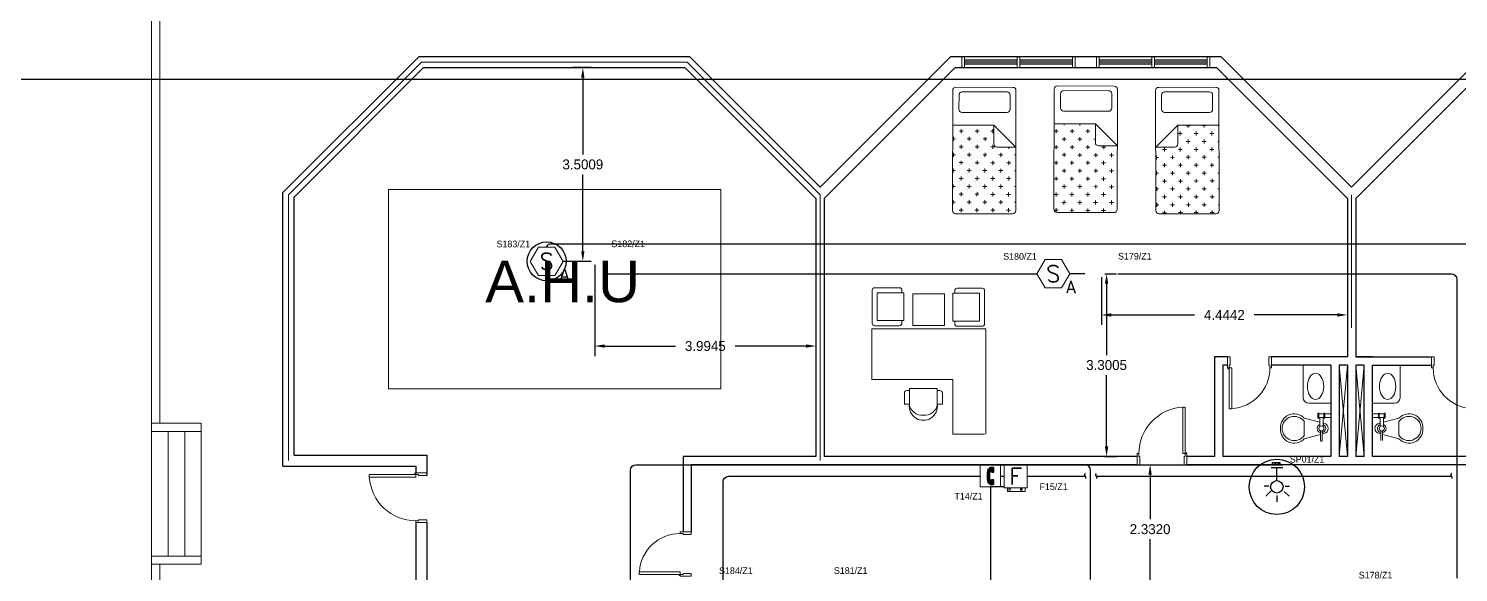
# Model space of a CAD drawing. Extents: x -3404 to 3497, y 0 to 399.
# Drawn here: x 3.11 to 28.93, y 368.18 to 378.01 of the extents above; entities that cross this region are included whole.
import ezdxf
from ezdxf import colors
from ezdxf.entities.mleader import LeaderData, LeaderLine
from ezdxf.enums import TextEntityAlignment as Align
from ezdxf.math import Vec2, Vec3

# ---------------------------------------------------------------- set-up
doc = ezdxf.new("R2010")
doc.units = 0
doc.header["$LTSCALE"] = 0.15
doc.linetypes.add('HIDDEN', pattern=[0.375, 0.25, -0.125])
doc.layers.get('0').update_dxf_attribs({"color": 252})
doc.layers.get('Defpoints').update_dxf_attribs({"color": 252})
for name, color, linetype in [('0 ARCH', 252, 'Continuous'), ('0 DD', 252, 'Continuous'), ('0 fire alarm', 252, 'Continuous'), ('0 sockets', 252, 'Continuous'), ('00-BT-FAS-TEXT', 2, 'Continuous'), ('AUTOINCR', 7, 'Continuous'), ('bound', 252, 'Continuous'), ('FIRE_LOOP', 7, 'Continuous'), ('WIRING', 4, 'Continuous')]:
    doc.layers.add(name, color=color, linetype=linetype)
for name, color, linetype, lineweight in [('anal', 252, 'Continuous', 20), ('DOOR', 252, 'Continuous', 20), ('FUR', 252, 'Continuous', 9), ('T-FIRE-B', 4, 'Continuous', 0), ('T-TEXT', 2, 'Continuous', 0), ('wall', 252, 'Continuous', 30)]:
    doc.layers.add(name, color=color, linetype=linetype, lineweight=lineweight)
doc.styles.add('ROMANS', font='ROMANS.shx', dxfattribs={"width": 0.8})
doc.styles.add('TEXT-NFP', font='simplex.shx')
doc.dimstyles.get("Standard").update_dxf_attribs({"dimtxt": 0.18, "dimasz": 0.18, "dimexe": 0.18, "dimexo": 0.0625, "dimgap": 0.09, "dimtad": 0, "dimtih": 1, "dimtoh": 1, "dimdec": 4, "dimzin": 0, "dimdsep": 46, "dimtxsty": 'Standard', "dimcen": 0.09, "dimadec": 0, "dimazin": 0, "dimtfac": 1, "dimtdec": 4, "dimtofl": 0, "dimtmove": 0, "dimatfit": 3, "dimfxl": 1, "dimtolj": 1, "dimtzin": 0, "dimarcsym": 0})
pattern_1 = [(0, (0, 0), (0, 6.985), [5.08, -1.905]), (90, (0, 0), (-6.985, 4e-16), [5.08, -1.905])]

# ---------------------------------------------------------------- blocks, each defined once
blk = doc.blocks.new('A$C48FC3568')
at = {"layer": 'FUR'}
h = blk.add_hatch(dxfattribs=at)
h.set_pattern_fill('CROSS', color=256, scale=0.5, style=0)
h.set_pattern_definition([(0, (-34.60875, 58.23435), (0.125, -0.125), [0.0625, -0.1875]), (270, (-34.5775, 58.2656), (-0.125, -0.125), [0.0625, -0.1875])])
h.paths.add_polyline_path([(1.055, 0.703), (1.055, 1), (0.05, 1, 0.414214), (0, 0.95), (0, 0.05, 0.414214), (0.05, 0), (1.402, 0), (1.402, 0.653), (1.105, 0.653, -0.414214)])
for p, q in [((0, 0.95), (0, 0.05)), ((1.95, 1), (0.05, 1)), ((1.402, 0.653), (1.055, 1)), ((1.055, 1), (1.055, 0.703)), ((1.877, 0.909), (1.652, 0.909)), ((2, 0.05), (2, 0.95)), ((1.602, 0.859), (1.602, 0.15)), ((1.927, 0.15), (1.927, 0.859)), ((1.402, 0.653), (1.105, 0.653)), ((1.402, 0), (1.402, 0.653)), ((1.652, 0.1), (1.877, 0.1)), ((0.05, 0), (1.95, 0))]:
    blk.add_line(p, q, dxfattribs=at)
for centre, start, end in [((0.05, 0.95), 90, 180), ((1.652, 0.859), 90, 180), ((1.877, 0.859), 360, 90), ((1.95, 0.95), 360, 90), ((1.105, 0.703), 180, 270), ((0.05, 0.05), 180, 270), ((1.652, 0.15), 180, 270), ((1.877, 0.15), 270, 0), ((1.95, 0.05), 270, 360)]:
    blk.add_arc(centre, 0.05, start, end, dxfattribs=at)
blk = doc.blocks.new('D90')
at = {"layer": 'DOOR'}
for points in [[(0.03, 0.2), (0.03, 1.04), (0.078, 1.04), (0.078, 0.2)], [(0.03, 0.2), (0, 0.2), (0, 0), (0.05, 0), (0.05, 0.15), (0.03, 0.15)], [(0.87, 0.2), (0.9, 0.2), (0.9, 0), (0.85, 0), (0.85, 0.15), (0.87, 0.15)]]:
    blk.add_lwpolyline(points, close=True, dxfattribs=at)
blk.add_circle((0.02, 0.21), 0.01, dxfattribs=at)
blk.add_arc((0.025, 0.197), 0.845, 0.2218, 86.3889, dxfattribs=at)
blk = doc.blocks.new('D80')
at = {"layer": 'DOOR'}
for points in [[(0.03, 0.2), (0.03, 0.94), (0.078, 0.94), (0.078, 0.2)], [(0.03, 0.2), (0, 0.2), (0, 0), (0.05, 0), (0.05, 0.15), (0.03, 0.15)], [(0.77, 0.2), (0.8, 0.2), (0.8, 0), (0.75, 0), (0.75, 0.15), (0.77, 0.15)]]:
    blk.add_lwpolyline(points, close=True, dxfattribs=at)
blk.add_circle((0.02, 0.21), 0.01, dxfattribs=at)
blk.add_arc((0.03, 0.2), 0.74, 0, 86.2769, dxfattribs=at)
blk = doc.blocks.new('ARCH')
at = {"layer": 'anal'}
for p, q in [((5.325, 377.4), (5.325, 379.875)), ((5.475, 377.4), (5.475, 379.725)), ((5.325, 326.925), (5.325, 377.4)), ((5.475, 370.875), (5.475, 377.4)), ((10.2, 377.4), (7.8, 375)), ((7.8, 375), (10.2, 377.4)), ((15, 377.4), (10.2, 377.4)), ((10.2, 377.4), (15, 377.4)), ((17.4, 375), (15, 377.4)), ((15, 377.4), (17.4, 375)), ((19.958, 377.4), (19.958, 377.5)), ((19.958, 377.4), (19.958, 377.3)), ((20.008, 377.5), (20.008, 377.3)), ((20.008, 377.44), (20.958, 377.44)), ((20.008, 377.415), (20.958, 377.415)), ((20.008, 377.4), (20.008, 377.3)), ((20.008, 377.385), (20.958, 377.385)), ((20.008, 377.36), (20.958, 377.36)), ((20.958, 377.5), (20.958, 377.3)), ((21.008, 377.5), (21.008, 377.3)), ((21.008, 377.44), (21.958, 377.44)), ((21.008, 377.415), (21.958, 377.415)), ((21.008, 377.385), (21.958, 377.385)), ((21.008, 377.36), (21.958, 377.36)), ((21.958, 377.5), (21.958, 377.3)), ((21.958, 377.4), (21.958, 377.3)), ((22.008, 377.4), (22.008, 377.5)), ((22.008, 377.4), (22.008, 377.3)), ((22.392, 377.4), (22.392, 377.5)), ((22.392, 377.4), (22.392, 377.3)), ((22.442, 377.5), (22.442, 377.3)), ((23.392, 377.44), (22.442, 377.44)), ((23.392, 377.415), (22.442, 377.415)), ((22.442, 377.4), (22.442, 377.3)), ((23.392, 377.385), (22.442, 377.385)), ((23.392, 377.36), (22.442, 377.36)), ((23.392, 377.5), (23.392, 377.3)), ((23.442, 377.5), (23.442, 377.3)), ((24.392, 377.44), (23.442, 377.44)), ((24.392, 377.415), (23.442, 377.415)), ((24.392, 377.385), (23.442, 377.385)), ((24.392, 377.36), (23.442, 377.36)), ((24.392, 377.5), (24.392, 377.3)), ((24.392, 377.4), (24.392, 377.3)), ((24.442, 377.4), (24.442, 377.5)), ((24.442, 377.4), (24.442, 377.3)), ((7.8, 375), (7.8, 370.2)), ((7.8, 370.2), (7.8, 375)), ((17.4, 372.6), (17.4, 375)), ((17.4, 372.6), (17.4, 375)), ((17.4, 372.6), (17.4, 375)), ((17.4, 372.6), (17.4, 375)), ((17.4, 372.6), (17.4, 375)), ((17.4, 372.6), (17.4, 375)), ((17.4, 372.6), (17.4, 375)), ((17.4, 372.6), (17.4, 375)), ((17.4, 372.6), (17.4, 375)), ((17.4, 372.6), (17.4, 375)), ((17.4, 372.6), (17.4, 375)), ((17.4, 372.6), (17.4, 375)), ((17.4, 372.6), (17.4, 375)), ((17.4, 372.6), (17.4, 375)), ((17.4, 372.6), (17.4, 375)), ((17.4, 372.6), (17.4, 375)), ((17.4, 372.6), (17.4, 375)), ((17.4, 372.6), (17.4, 375)), ((17.4, 370.2), (17.4, 375)), ((17.4, 375), (17.4, 370.2)), ((27, 372.6), (27, 375)), ((27, 372.6), (27, 375)), ((27, 372.6), (27, 375)), ((27, 372.6), (27, 375)), ((27, 372.6), (27, 375)), ((27, 372.6), (27, 375)), ((27, 372.6), (27, 375)), ((27, 372.6), (27, 375)), ((27, 372.6), (27, 375)), ((27, 372.6), (27, 375)), ((27, 372.6), (27, 375)), ((27, 372.6), (27, 375)), ((27, 372.6), (27, 375)), ((27, 372.6), (27, 375)), ((27, 372.6), (27, 375)), ((27, 372.6), (27, 375)), ((27, 372.6), (27, 375)), ((27, 372.6), (27, 375)), ((26.775, 371.925), (26.925, 370.275)), ((26.925, 371.925), (26.775, 370.275)), ((27.075, 371.925), (27.225, 370.275)), ((27.225, 371.925), (27.075, 370.275)), ((5.325, 370.875), (6.225, 370.875)), ((6.225, 370.875), (6.225, 368.325)), ((5.325, 370.725), (6.225, 370.725)), ((5.325, 370.725), (5.625, 370.725)), ((5.325, 370.725), (5.325, 368.475)), ((5.625, 370.725), (5.625, 368.475)), ((5.925, 370.725), (5.925, 368.475)), ((6.225, 368.475), (5.325, 368.475)), ((6.225, 368.325), (5.325, 368.325)), ((5.475, 327.075), (5.475, 368.325))]:
    blk.add_line(p, q, dxfattribs=at)
blk.add_lwpolyline([(15.607, 375.099), (9.607, 375.099), (9.607, 371.499), (15.607, 371.499)], close=True, dxfattribs=at)
at = {"layer": 'bound', "color": 2}
blk.add_lwpolyline([(91.902, 377.348), (94.426, 377.348), (94.426, 312.722), (-14.994, 312.722), (-14.994, 377.09), (94.639, 377.09)], dxfattribs=at)
at = {"layer": 'FUR'}
for p, q in [((18.341, 372.98), (18.341, 373.277)), ((18.387, 373.323), (18.833, 373.323)), ((18.433, 373.232), (18.913, 373.232)), ((18.433, 372.98), (18.433, 373.232)), ((18.878, 373.232), (18.878, 373.277)), ((18.913, 372.98), (18.913, 373.232)), ((19.078, 373.211), (19.649, 373.211)), ((19.078, 373.211), (19.078, 372.64)), ((19.649, 373.211), (19.649, 372.64)), ((19.799, 372.971), (19.799, 373.222)), ((20.279, 373.222), (19.799, 373.222)), ((19.834, 373.222), (19.834, 373.268)), ((20.325, 373.313), (19.879, 373.313)), ((20.279, 372.971), (20.279, 373.222)), ((20.371, 372.971), (20.371, 373.268)), ((18.341, 372.98), (18.341, 372.683)), ((18.433, 372.98), (18.433, 372.729)), ((18.913, 372.98), (18.913, 372.729)), ((19.799, 372.971), (19.799, 372.719)), ((20.279, 372.971), (20.279, 372.719)), ((20.371, 372.971), (20.371, 372.673)), ((18.387, 372.637), (18.833, 372.637)), ((18.433, 372.729), (18.913, 372.729)), ((18.878, 372.729), (18.878, 372.683)), ((19.078, 372.64), (19.649, 372.64)), ((20.279, 372.719), (19.799, 372.719)), ((19.834, 372.719), (19.834, 372.673)), ((20.325, 372.628), (19.879, 372.628)), ((20.395, 372.579), (18.337, 372.579)), ((18.337, 372.579), (18.337, 371.665)), ((20.395, 370.674), (20.395, 372.579)), ((26.125, 371.335), (26.125, 371.925)), ((27.875, 371.335), (27.875, 371.925)), ((19.799, 371.665), (18.337, 371.665)), ((19.799, 371.665), (19.799, 370.674)), ((18.923, 371.216), (18.923, 371.42)), ((19.015, 371.466), (18.969, 371.466)), ((19.266, 371.5), (19.015, 371.5)), ((19.015, 371.216), (19.015, 371.5)), ((19.266, 371.5), (19.518, 371.5)), ((19.518, 371.216), (19.518, 371.5)), ((19.518, 371.466), (19.563, 371.466)), ((19.609, 371.216), (19.609, 371.42)), ((18.923, 371.216), (19.015, 371.216)), ((19.518, 371.216), (19.609, 371.216)), ((26.225, 371.235), (26.625, 371.235)), ((27.775, 371.235), (27.375, 371.235)), ((26.424, 370.893), (26.146, 370.965)), ((26.146, 370.657), (26.146, 370.904)), ((26.393, 371.058), (26.409, 371.058)), ((26.393, 370.965), (26.393, 371.058)), ((26.409, 370.965), (26.393, 370.965)), ((26.409, 371.058), (26.409, 370.965)), ((26.409, 371.043), (26.501, 371.043)), ((26.501, 370.981), (26.409, 370.981)), ((26.424, 370.981), (26.424, 370.815)), ((26.486, 370.814), (26.486, 370.981)), ((26.501, 370.873), (26.486, 370.877)), ((26.501, 371.058), (26.517, 371.058)), ((26.501, 370.965), (26.501, 371.058)), ((26.517, 370.965), (26.501, 370.965)), ((26.517, 371.058), (26.517, 370.965)), ((26.517, 371.043), (26.625, 371.043)), ((26.625, 370.981), (26.517, 370.981)), ((27.483, 371.043), (27.375, 371.043)), ((27.375, 370.981), (27.483, 370.981)), ((27.483, 371.058), (27.483, 370.965)), ((27.499, 371.058), (27.483, 371.058)), ((27.483, 370.965), (27.499, 370.965)), ((27.499, 370.965), (27.499, 371.058)), ((27.591, 371.043), (27.499, 371.043)), ((27.499, 370.981), (27.591, 370.981)), ((27.499, 370.873), (27.514, 370.877)), ((27.514, 370.814), (27.514, 370.981)), ((27.576, 370.981), (27.576, 370.815)), ((27.576, 370.893), (27.854, 370.965)), ((27.607, 371.058), (27.591, 371.058)), ((27.591, 371.058), (27.591, 370.965)), ((27.591, 370.965), (27.607, 370.965)), ((27.607, 370.965), (27.607, 371.058)), ((27.854, 370.657), (27.854, 370.904)), ((20.371, 370.674), (19.799, 370.674)), ((26.439, 370.671), (26.146, 370.595)), ((26.44, 370.564), (26.44, 370.737)), ((26.501, 370.687), (26.47, 370.679)), ((26.471, 370.737), (26.471, 370.564)), ((27.499, 370.687), (27.53, 370.679)), ((27.529, 370.737), (27.529, 370.564)), ((27.56, 370.564), (27.56, 370.737)), ((27.561, 370.671), (27.854, 370.595))]:
    blk.add_line(p, q, dxfattribs=at)
for centre in [(26.455, 370.78), (27.545, 370.78)]:
    blk.add_circle(centre, 0.0463, dxfattribs=at)
for centre, radius, start, end in [((18.387, 373.277), 0.0457, 90, 180), ((18.833, 373.277), 0.0457, 360, 90), ((19.879, 373.268), 0.0457, 90, 180), ((20.325, 373.268), 0.0457, 0, 90), ((18.387, 372.683), 0.0457, 180, 270), ((18.833, 372.683), 0.0457, 270, 360), ((19.879, 372.673), 0.0457, 180, 270), ((20.325, 372.673), 0.0457, 270, 0), ((18.969, 371.42), 0.0457, 90, 180), ((19.563, 371.42), 0.0457, 0, 90), ((26.225, 371.335), 0.1, 180, 270), ((27.775, 371.335), 0.1, 270, 360), ((19.266, 371.182), 0.254, 172.4334, 7.5666), ((19.238, 371.244), 0.225, 187.1177, 277.1177), ((19.294, 371.244), 0.225, 262.8823, 352.8823), ((25.963, 370.795), 0.25, 43.0172, 183.38), ((25.965, 370.779), 0.22, 34.5054, 179.7), ((26.455, 370.78), 0.0772, 113.4137, 258.1237), ((26.455, 370.78), 0.0772, 281.423, 67.1495), ((26.484, 370.78), 0.0942, 280.3889, 79.6111), ((27.516, 370.78), 0.0942, 100.3889, 259.6111), ((27.545, 370.78), 0.0772, 112.8505, 258.577), ((27.545, 370.78), 0.0772, 281.8763, 66.5863), ((28.037, 370.795), 0.25, 356.62, 136.9828), ((28.035, 370.779), 0.22, 0.3, 145.4946), ((25.963, 370.765), 0.25, 176.62, 316.9828), ((25.965, 370.781), 0.22, 180.3, 325.4946), ((26.455, 370.564), 0.0154, 180, 360), ((28.037, 370.765), 0.25, 223.0172, 3.38), ((28.035, 370.781), 0.22, 214.5054, 359.7)]:
    blk.add_arc(centre, radius, start, end, dxfattribs=at)
at = {"layer": 'FUR', "extrusion": (0, 0, -1)}
blk.add_ellipse((26.349, 371.541), major_axis=(0, 0.238), ratio=0.619046, start_param=3.141593, end_param=9.424778, dxfattribs=at)
at = {"layer": 'FUR'}
blk.add_ellipse((27.651, 371.541), major_axis=(0, 0.238), ratio=0.619046, start_param=3.141593, end_param=9.424778, dxfattribs=at)
at = {"layer": 'wall'}
for p, q in [((7.7, 375.041), (10.159, 377.5)), ((7.9, 374.959), (10.241, 377.3)), ((10.159, 377.5), (15.041, 377.5)), ((10.241, 377.3), (14.959, 377.3)), ((14.959, 377.3), (17.325, 374.934)), ((15.041, 377.5), (17.4, 375.141)), ((17.4, 375.141), (19.759, 377.5)), ((17.475, 374.934), (19.841, 377.3)), ((19.759, 377.5), (24.641, 377.5)), ((19.841, 377.3), (24.559, 377.3)), ((24.559, 377.3), (26.925, 374.934)), ((24.641, 377.5), (27, 375.141)), ((27, 375.141), (29.359, 377.5)), ((27.075, 374.934), (29.441, 377.3)), ((7.7, 370.1), (7.7, 375.041)), ((7.9, 370.3), (7.9, 374.959)), ((17.325, 374.934), (17.325, 370.275)), ((17.475, 374.934), (17.475, 370.275)), ((26.925, 374.934), (26.925, 372.075)), ((27.075, 374.934), (27.075, 372.075)), ((24.525, 372.075), (24.525, 370.275)), ((24.756, 372.075), (24.525, 372.075)), ((24.675, 371.925), (24.675, 370.275)), ((24.756, 371.925), (24.675, 371.925)), ((26.925, 372.075), (25.556, 372.075)), ((26.625, 371.925), (25.556, 371.925)), ((26.925, 372.075), (26.625, 372.075)), ((26.625, 371.925), (26.625, 370.275)), ((26.775, 371.925), (26.775, 370.275)), ((26.925, 371.925), (26.775, 371.925)), ((26.925, 371.925), (26.925, 370.275)), ((27.375, 372.075), (27.075, 372.075)), ((27.075, 372.075), (28.444, 372.075)), ((27.225, 371.925), (27.075, 371.925)), ((27.075, 371.925), (27.075, 370.275)), ((27.225, 370.275), (27.225, 371.925)), ((27.375, 370.275), (27.375, 371.925)), ((27.375, 371.925), (28.444, 371.925)), ((7.9, 370.3), (10.3, 370.3)), ((10.3, 370.3), (10.3, 369.93)), ((7.7, 370.1), (10.1, 370.1)), ((10.1, 370.1), (10.1, 369.98)), ((17.325, 370.275), (14.925, 370.275)), ((14.925, 370.275), (14.925, 368.912)), ((17.4, 370.125), (15.075, 370.125)), ((15.075, 370.125), (15.075, 368.912)), ((23.127, 370.125), (17.325, 370.125)), ((23.127, 370.275), (17.475, 370.275)), ((24.525, 370.275), (24.027, 370.275)), ((29.973, 370.125), (24.027, 370.125)), ((26.625, 370.275), (24.675, 370.275)), ((26.925, 370.275), (26.775, 370.275)), ((27.225, 370.275), (27.075, 370.275)), ((30.023, 370.125), (27.075, 370.125)), ((29.325, 370.275), (27.375, 370.275)), ((10.1, 369.08), (10.1, 367.841)), ((10.3, 369.08), (10.3, 367.875))]:
    blk.add_line(p, q, dxfattribs=at)
at = {"layer": 'DOOR', "xscale": -1}
for name, p, rotation in [('D80', (24.756, 372.075), 180), ('D90', (10.3, 369.98), 90)]:
    blk.add_blockref(name, p, dxfattribs=dict(at, rotation=rotation))
at = {"layer": 'DOOR'}
for p, rotation in [((29.244, 372.075), 179.9999999999999), ((15.075, 368.112), 90)]:
    blk.add_blockref('D80', p, dxfattribs=dict(at, rotation=rotation))
at = {"layer": 'DOOR', "xscale": -1}
blk.add_blockref('D90', (24.027, 370.125), dxfattribs=at)
at = {"layer": 'FUR'}
for p, xscale, yscale, zscale, rotation in [((19.791, 374.66), -1.142857142856969, 1.142857142856997, 1.142857142856983, 269.8740982340422), ((21.624, 374.683), -1.142857142856969, 1.142857142856997, 1.142857142856983, 269.8740982340422), ((24.609, 374.66), 1.142857142856969, 1.142857142856969, 1.142857142856969, 90.12590176595786)]:
    blk.add_blockref('A$C48FC3568', p, dxfattribs=dict(at, xscale=xscale, yscale=yscale, zscale=zscale, rotation=rotation))
at = {"layer": 'anal', "insert": (11.354, 373.811), "char_height": 0.75, "width": 4.8, "attachment_point": 1}
blk.add_mtext('{\\fArial|b0|i0|c0|p34;A.H.U}', dxfattribs=at)
blk = doc.blocks.new('dressable smoke detectore above false ceiling')
blk.add_lwpolyline([(200, 0), (100, 173), (-100, 173), (-200, 0), (-100, -173), (100, -173)], close=True)
at = {"layer": 'T-TEXT', "style": 'ROMANS'}
blk.add_attdef('S', text='', height=200, dxfattribs=at).set_placement((0, 0, 0), align=Align.MIDDLE)
blk.add_attdef('A', text='', height=150, dxfattribs=at).set_placement((215, -161), align=Align.MIDDLE_CENTER)
blk = doc.blocks.new('*U83')
h = blk.add_hatch()
h.set_pattern_fill('ANGLE', color=3)
h.set_pattern_definition(pattern_1)
h.paths.add_polyline_path([(56, -302, 1), (81, -302, 1)])
blk.add_lwpolyline([(-140, -280), (140, -280), (140, 0), (-140, 0)], close=True)
at = {"color": 3}
blk.add_lwpolyline([(-99, -280), (116, -280), (116, -326), (-99, -326)], close=True, dxfattribs=at)
for centre in [(-73, -302), (68, -302)]:
    blk.add_circle(centre, 12.3, dxfattribs=at)
at = {"layer": 'T-TEXT', "style": 'TEXT-NFP'}
blk.add_attdef('F', text='', height=200, dxfattribs=at).set_placement((0, -140, 0), align=Align.MIDDLE)
blk = doc.blocks.new('*U39')
h = blk.add_hatch(color=256)
h.dxf.hatch_style = 1
edge = h.paths.add_edge_path()
edge.add_arc((33, 257), 14.1, 13.6021, 92.3161)
edge.add_line((32, 271), (11, 271))
edge.add_arc((13, 231), 40.2, 92.7442, 154.2215)
edge.add_arc((-28, 250), 4.89, 309.2722, 334.2215, ccw=False)
edge.add_arc((-64, 281), 52.1, 306.6096, 318.7251, ccw=False)
edge.add_arc((-30, 235), 4.89, 115.3605, 167.8134)
edge.add_arc((352, 152), 396, 167.8076, 180.2975)
edge.add_arc((348, 148), 392, 179.7012, 192.2669)
edge.add_arc((-30, 66), 4.89, 193.2566, 244.6491)
edge.add_arc((-67, 18), 54.9, 39.8251, 51.6228, ccw=False)
edge.add_arc((-28, 50), 4.89, 25.7785, 50.7278, ccw=False)
edge.add_arc((13, 69), 40.2, 205.7785, 267.2558)
edge.add_line((11, 29), (32, 29))
edge.add_arc((33, 43), 14.1, 267.6839, 346.3979)
edge.add_arc((-161, 67), 209, 352.6045, 365.9008)
edge.add_arc((13, 87), 34.4, 1.9401, 17.7739)
edge.add_arc((41, 96), 4.89, 18.4909, 87.0716)
edge.add_arc((30, 28), 74.3, 81.4234, 109.9904)
edge.add_arc((2, 102), 4.89, 250.3513, 295.2423, ccw=False)
edge.add_arc((1, 106), 8.65, 174.514, 266.9586, ccw=False)
edge.add_arc((-1022, 147), 1015, 357.7161, 360.1614)
edge.add_arc((-1022, 153), 1015, 359.8386, 362.2839)
edge.add_arc((3, 194), 10.1, 100.6325, 185.9952, ccw=False)
edge.add_arc((2, 200), 4.89, 64.7577, 109.6487, ccw=False)
edge.add_arc((33, 273), 75, 247.791, 276.6818)
edge.add_arc((41, 204), 4.89, 279.9761, 341.5091)
edge.add_arc((13, 213), 34.4, 342.2261, 358.0599)
edge.add_arc((-161, 233), 209, 354.0992, 367.3955)
for p, q in [((137, 300), (-137, 300)), ((-137, 300), (-137, 0)), ((137, 0), (137, 300)), ((-137, 0), (137, 0))]:
    blk.add_line(p, q)
blk.add_lwpolyline([(46, 260, 0.357628), (32, 271), (11, 271, 0.27487), (-23, 248, -0.109294), (-24, 247, -0.052913), (-33, 239, 0.232951), (-35, 236, 0.054551), (-44, 150, 0.054883), (-35, 65, 0.228078), (-33, 61, -0.051523), (-24, 53, -0.109294), (-23, 52, 0.27487), (11, 29), (32, 29, 0.357628), (46, 40, 0.058081), (47, 88, 0.069198), (45, 98, 0.308503), (41, 101, 0.125296), (4, 97, -0.198418), (1, 97, -0.426767), (-7, 107, 0.01067), (-7, 150, 0.01067), (-7, 193, -0.390702), (1, 204, -0.198418), (4, 204, 0.126732), (42, 199, 0.275132), (45, 202, 0.069198), (47, 212, 0.058081)], format="xyb", close=True)
blk = doc.blocks.new('*U101')
at = {"linetype": 'ByBlock'}
h = blk.add_hatch(dxfattribs=at)
h.set_pattern_fill('ANGLE', color=2)
h.set_pattern_definition(pattern_1)
h.paths.add_polyline_path([(27, -14, 1), (15, -14, 1)])
at = {"color": 1}
for p, q in [((-90, 325), (-148, 383)), ((-1, 374), (-1, 450)), ((135, 380), (75, 321)), ((-99, 262), (-155, 262)), ((0, 193), (0, 35)), ((99, 262), (155, 262)), ((71, 35), (-71, 35)), ((71, 0), (-71, 0))]:
    blk.add_line(p, q, dxfattribs=at)
at = {"color": 6, "linetype": 'ByBlock'}
blk.add_lwpolyline([(-37, 0), (54, 0), (54, -26), (-37, -26)], close=True, dxfattribs=at)
at = {"color": 1}
blk.add_circle((0, 269), 75.9, dxfattribs=at)
at = {"color": 6, "linetype": 'ByBlock'}
for centre in [(-21, -14), (21, -14)]:
    blk.add_circle(centre, 6, dxfattribs=at)
blk = doc.blocks.new('endtick', base_point=(-3267.27, -69559.4))
at = {"layer": 'WIRING', "color": 2, "linetype": 'HIDDEN'}
blk.add_spline([(-3267.27, -69509.4), (-3276.985, -69534.4), (-3267.27, -69559.4), (-3256.425, -69584.4), (-3267.27, -69609.4)], degree=3, dxfattribs=at)
blk = doc.blocks.new('*D257')
at = {"layer": '0 DD', "color": 0, "lineweight": -2, "transparency": 16777216}
for p, q in [((22.861, 370.125), (23.541, 370.125)), ((23.361, 369.945), (23.361, 369.139)), ((23.361, 367.973), (23.361, 368.779)), ((23.217, 367.793), (23.541, 367.793))]:
    blk.add_line(p, q, dxfattribs=at)
at = {"layer": '0 DD', "color": 0, "transparency": 16777216}
for points in [[(23.331, 369.945), (23.391, 369.945), (23.361, 370.125)], [(23.331, 367.973), (23.391, 367.973), (23.361, 367.793)]]:
    blk.add_solid(points, dxfattribs=at)
at = {"layer": 'Defpoints', "color": 0, "transparency": 16777216}
for p in [(22.799, 370.125), (23.155, 367.793), (23.361, 367.793)]:
    blk.add_point(p, dxfattribs=at)
at = {"layer": '0 DD', "color": 0, "transparency": 16777216, "insert": (23.361, 368.959), "char_height": 0.18, "attachment_point": 5}
blk.add_mtext('\\A1;2.3320', dxfattribs=at)
blk = doc.blocks.new('*D258')
at = {"layer": '0 DD', "color": 0, "lineweight": -2, "transparency": 16777216}
for p, q in [((22.543, 373.575), (22.755, 373.575)), ((22.575, 373.395), (22.575, 372.105)), ((22.575, 370.455), (22.575, 371.745)), ((22.543, 370.275), (22.755, 370.275))]:
    blk.add_line(p, q, dxfattribs=at)
at = {"layer": '0 DD', "color": 0, "transparency": 16777216}
for points in [[(22.545, 373.395), (22.605, 373.395), (22.575, 373.575)], [(22.545, 370.455), (22.605, 370.455), (22.575, 370.275)]]:
    blk.add_solid(points, dxfattribs=at)
at = {"layer": 'Defpoints', "color": 0, "transparency": 16777216}
for p in [(22.481, 373.575), (22.481, 370.275), (22.575, 370.275)]:
    blk.add_point(p, dxfattribs=at)
at = {"layer": '0 DD', "color": 0, "transparency": 16777216, "insert": (22.575, 371.925), "char_height": 0.18, "attachment_point": 5}
blk.add_mtext('\\A1;3.3005', dxfattribs=at)
blk = doc.blocks.new('*D259')
at = {"layer": '0 DD', "color": 0, "lineweight": -2, "transparency": 16777216}
for p, q in [((22.481, 373.513), (22.481, 372.651)), ((26.925, 373.442), (26.925, 372.651)), ((22.661, 372.831), (24.163, 372.831)), ((26.745, 372.831), (25.243, 372.831))]:
    blk.add_line(p, q, dxfattribs=at)
at = {"layer": '0 DD', "color": 0, "transparency": 16777216}
for points in [[(22.661, 372.861), (22.661, 372.801), (22.481, 372.831)], [(26.745, 372.861), (26.745, 372.801), (26.925, 372.831)]]:
    blk.add_solid(points, dxfattribs=at)
at = {"layer": 'Defpoints', "color": 0, "transparency": 16777216}
for p in [(22.481, 373.575), (26.925, 373.504), (26.925, 372.831)]:
    blk.add_point(p, dxfattribs=at)
at = {"layer": '0 DD', "color": 0, "transparency": 16777216, "insert": (24.703, 372.831), "char_height": 0.18, "attachment_point": 5}
blk.add_mtext('\\A1;4.4442', dxfattribs=at)
blk = doc.blocks.new('*D260')
at = {"layer": '0 DD', "color": 0, "lineweight": -2, "transparency": 16777216}
for p, q in [((13.331, 373.737), (13.331, 372.089)), ((17.325, 372.897), (17.325, 372.089)), ((13.511, 372.269), (14.788, 372.269)), ((17.145, 372.269), (15.868, 372.269))]:
    blk.add_line(p, q, dxfattribs=at)
at = {"layer": '0 DD', "color": 0, "transparency": 16777216}
for points in [[(13.511, 372.299), (13.511, 372.239), (13.331, 372.269)], [(17.145, 372.299), (17.145, 372.239), (17.325, 372.269)]]:
    blk.add_solid(points, dxfattribs=at)
at = {"layer": 'Defpoints', "color": 0, "transparency": 16777216}
for p in [(13.331, 373.799), (17.325, 372.96), (17.325, 372.269)]:
    blk.add_point(p, dxfattribs=at)
at = {"layer": '0 DD', "color": 0, "transparency": 16777216, "insert": (15.328, 372.269), "char_height": 0.18, "attachment_point": 5}
blk.add_mtext('\\A1;3.9945', dxfattribs=at)
blk = doc.blocks.new('*D261')
at = {"layer": '0 DD', "color": 0, "lineweight": -2, "transparency": 16777216}
for p, q in [((13.268, 377.3), (12.936, 377.3)), ((13.116, 377.12), (13.116, 375.73)), ((13.116, 373.979), (13.116, 375.37)), ((13.268, 373.799), (12.936, 373.799))]:
    blk.add_line(p, q, dxfattribs=at)
at = {"layer": '0 DD', "color": 0, "transparency": 16777216}
for points in [[(13.086, 377.12), (13.146, 377.12), (13.116, 377.3)], [(13.086, 373.979), (13.146, 373.979), (13.116, 373.799)]]:
    blk.add_solid(points, dxfattribs=at)
at = {"layer": 'Defpoints', "color": 0, "transparency": 16777216}
for p in [(13.116, 377.3), (13.331, 377.3), (13.331, 373.799)]:
    blk.add_point(p, dxfattribs=at)
at = {"layer": '0 DD', "color": 0, "transparency": 16777216, "insert": (13.116, 375.55), "char_height": 0.18, "attachment_point": 5}
blk.add_mtext('\\A1;3.5009', dxfattribs=at)

msp = doc.modelspace()

# ---------------------------------------------------------------- linework, layer by layer
at = {"layer": '0 fire alarm', "color": 2}
msp.add_circle((12.46188, 373.79906), 0.35153, dxfattribs=at)
at = {"layer": '0 fire alarm', "color": 3}
msp.add_circle((25.65, 369.72506), 0.49989, dxfattribs=at)
at = {"layer": '0 sockets', "color": 3}
msp.add_lwpolyline([(13.975, 365.32421), (13.975, 370.025, -0.41421356), (14.075, 370.125), (25.65, 370.125)], format="xyb", dxfattribs=at)
at = {"layer": '0 sockets', "color": 2}
msp.add_lwpolyline([(14.075, 363.32939), (15.55, 363.32939, 0.41421356), (15.65, 363.42939), (15.65, 369.81668, -0.41421356), (15.75, 369.91668), (20.2943, 369.91668)], format="xyb", dxfattribs=at)
for points in [[(20.65744, 369.91668), (20.7253, 369.91668)], [(21.14186, 369.91668), (22.18621, 369.91668)], [(22.38621, 369.91668), (28.80225, 369.91668)]]:
    msp.add_lwpolyline(points, dxfattribs=at)
at = {"layer": 'FIRE_LOOP', "color": 3}
for points in [[(31.27865, 373.16523), (31.27865, 374.00761, 0.41421356), (31.17865, 374.10761), (12.5123, 374.10761, 0.41421356), (12.46188, 374.05719), (12.46188, 374.05668)], [(22.77824, 373.5755), (28.80225, 373.5755, -0.41421356), (28.90225, 373.4755), (28.90225, 368.07368)], [(22.28621, 368.05066), (22.28621, 370.025, 0.41421356), (22.18621, 370.125), (20.93358, 370.125)], [(20.47587, 369.72312), (20.47587, 367.99557, -0.41421356), (20.37587, 367.89557), (17.64646, 367.89557)]]:
    msp.add_lwpolyline(points, format="xyb", dxfattribs=at)
for points in [[(13.03305, 373.79906), (12.75935, 373.79906)], [(13.49893, 373.5755), (21.31463, 373.5755)], [(22.18329, 373.5755), (21.90959, 373.5755)], [(20.93358, 370.125), (20.93358, 370.125)], [(20.7253, 369.72312), (20.47587, 369.72312)]]:
    msp.add_lwpolyline(points, dxfattribs=at)

# ---------------------------------------------------------------- block references
at = {"layer": '0 ARCH', "color": 3}
msp.add_blockref('ARCH', (0, 0), dxfattribs=at)
at = {"layer": '0 fire alarm', "color": 3, "xscale": 0.001488, "yscale": 0.001488, "zscale": 0.001488, "rotation": 180}
msp.add_blockref('*U101', (25.65, 370.125), dxfattribs=at)
at = {"layer": '0 fire alarm', "color": 3, "xscale": 0.001, "yscale": 0.001, "zscale": 0.001}
for p in [(22.18621, 369.91668), (22.38621, 369.91668), (28.80225, 369.91668)]:
    msp.add_blockref('endtick', p, dxfattribs=at)
at = {"layer": 'T-FIRE-B', "color": 2, "xscale": 0.001487761816891826, "yscale": 0.001487761816891826, "zscale": 0.001487761816891826}
for p in [(12.46188, 373.79906), (21.61211, 373.5755)]:
    msp.add_blockref('dressable smoke detectore above false ceiling', p, dxfattribs=at).add_auto_attribs({'S': 'S', 'A': 'A'})
at = {"layer": 'T-FIRE-B', "color": 3, "xscale": 0.001326103487042799, "yscale": 0.001326103487042799, "zscale": 0.001326103487042799}
msp.add_blockref('*U39', (20.47587, 369.72312), dxfattribs=at)
at = {"layer": 'T-FIRE-B', "xscale": 0.001487761816891826, "yscale": 0.001487761816891826, "zscale": 0.001487761816891826}
msp.add_blockref('*U83', (20.93358, 370.125), dxfattribs=at).add_auto_attribs({'F': 'F'})

# ---------------------------------------------------------------- texts
at = {"layer": 'AUTOINCR', "color": 2}
for s, p in [('S183/Z1', (12.16433, 374.01674)), ('S180/Z1', (21.31456, 373.79318)), ('S184/Z1', (16.18278, 368.11326)), ('S178/Z1', (27.73605, 368.03375))]:
    msp.add_text(s, height=0.12, dxfattribs=at).set_placement(p, align=Align.BOTTOM_RIGHT)
for s, p in [('S182/Z1', (13.63162, 374.02028)), ('S179/Z1', (22.78185, 373.79672)), ('S181/Z1', (17.65008, 368.11679))]:
    msp.add_text(s, height=0.12, dxfattribs=at).set_placement(p, align=Align.BOTTOM_LEFT)
at = {"layer": 'AUTOINCR', "color": 1}
msp.add_text('SP01/Z1', height=0.12, dxfattribs=at).set_placement((25.88359, 370.12718), align=Align.BOTTOM_LEFT)
msp.add_text('F15/Z1', height=0.12, dxfattribs=at).set_placement((21.87171, 369.78805), align=Align.TOP_RIGHT)
at = {"layer": 'AUTOINCR', "color": 3}
msp.add_text('T14/Z1', height=0.12, dxfattribs=at).set_placement((19.82724, 369.45973), align=Align.BOTTOM_LEFT)

# ---------------------------------------------------------------- dimensions: what is measured, and where the dimension line sits
at = {"layer": '0 DD', "color": 6}
for base, p1, p2, picture, middle in [((13.11564, 377.3), (13.33053, 373.79906), (13.33053, 377.3), '*D261', (13.11564, 375.54953)), ((22.57517, 370.275), (22.48076, 373.5755), (22.48076, 370.275), '*D258', (22.57517, 371.92525)), ((23.36121, 367.79304), (22.79854, 370.125), (23.15486, 367.79304), '*D257', (23.36121, 368.95902))]:
    dim = msp.add_linear_dim(base=base, p1=p1, p2=p2, angle=90, dimstyle='Standard', dxfattribs=at)
    dim.commit()
    dim.dimension.update_dxf_attribs({"geometry": picture, "text_midpoint": middle})
for base, p1, p2, picture, middle in [((17.325, 372.26893), (13.33053, 373.79906), (17.325, 372.9598), '*D260', (15.32776, 372.26893)), ((26.925, 372.83097), (22.48076, 373.5755), (26.925, 373.50429), '*D259', (24.70288, 372.83097))]:
    dim = msp.add_linear_dim(base=base, p1=p1, p2=p2, dimstyle='Standard', dxfattribs=at)
    dim.commit()
    dim.dimension.update_dxf_attribs({"geometry": picture, "text_midpoint": middle})

# ---------------------------------------------------------------- leaders
at = {"layer": '00-BT-FAS-TEXT', "color": 3}
ml = msp.add_multileader_mtext('Standard', dxfattribs=at)
ml.set_content('{\\C2;ZONE 1 /FACP FOR DETECTORS\\PEMT ? 3/4 INCH CONDUIT\\P(2*1.5)MM2 FIRE RESISTANCE CABLE 105C\\PEXPOSED ABOVE FALSE CEILLING\\PTYPICAL}', color=6)
ml.set_leader_properties()
ml.build(insert=Vec2(0, 0))
ml.multileader.update_dxf_attribs({"text_right_attachment_type": 6, "dogleg_length": 0.05, "arrow_head_size": 0.2})
ctx = ml.context
ctx.base_point, ctx.char_height, ctx.arrow_head_size, ctx.landing_gap_size = Vec3(60.75999, 372.03144), 0.05, 0.2, 0.01
ctx.right_attachment, ctx.text_align_type = 6, 2
notes = []
notes.append((ctx, [(0, (1, 1, 0), (62.52166, 371.99644), (-1, 0), 0.05, [(0, [(63.8, 372.48231)], 0, [])])]))
ctx.mtext.insert, ctx.mtext.width, ctx.mtext.alignment, ctx.mtext.flow_direction = Vec3(62.46166, 372.05644), 3430, 3, 5
ml = msp.add_multileader_mtext('Standard', dxfattribs=at)
ml.set_content('{\\C2;ZONE 1 /FACP FOR DETECTORS\\PEMT ? 3/4 INCH CONDUIT\\P(2*1.5)MM2 FIRE RESISTANCE CABLE 105C\\PEXPOSED ABOVE FALSE CEILLING\\PTYPICAL}', color=6)
ml.set_leader_properties()
ml.build(insert=Vec2(0, 0))
ml.multileader.update_dxf_attribs({"text_right_attachment_type": 6, "dogleg_length": 0.05, "arrow_head_size": 0.2})
ctx = ml.context
ctx.base_point, ctx.char_height, ctx.arrow_head_size, ctx.landing_gap_size = Vec3(45.33046, 371.52638), 0.05, 0.2, 0.01
ctx.right_attachment, ctx.text_align_type = 6, 2
notes.append((ctx, [(0, (1, 1, 0), (47.09213, 371.49138), (-1, 0), 0.05, [(0, [(47.9, 371.79171)], 0, [])])]))
ctx.mtext.insert, ctx.mtext.width, ctx.mtext.alignment, ctx.mtext.flow_direction = Vec3(47.03213, 371.55138), 3430, 3, 5
for ctx, leaders in notes:
    for number, flags, end, landing, length, lines in leaders:
        leader = LeaderData()
        leader.index, (leader.has_last_leader_line, leader.has_dogleg_vector, leader.attachment_direction) = number, flags
        leader.last_leader_point, leader.dogleg_vector, leader.dogleg_length = Vec3(end), Vec3(landing), length
        for number, points, colour, breaks in lines:
            line = LeaderLine()
            line.index, line.vertices, line.color, line.breaks = number, Vec3.list(points), colors.encode_raw_color(colour), breaks
            leader.lines.append(line)
        ctx.leaders.append(leader)

doc.saveas('drawing.dxf')
